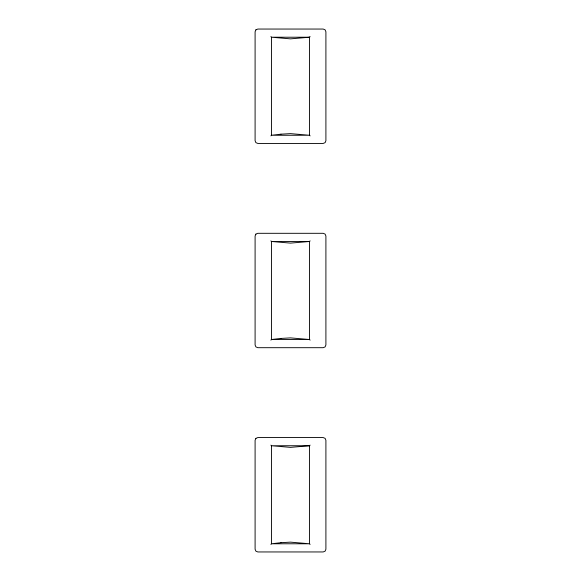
<?xml version="1.0" encoding="UTF-8"?>
<svg xmlns="http://www.w3.org/2000/svg" width="581" height="581" viewBox="0 0 581 581"><rect width="100%" height="100%" fill="white"/><g stroke="black" fill="none" stroke-linecap="round" stroke-linejoin="round"><path stroke-width="0.87" d="M310.109 36.61L309.564 37.22L309.564 135.264L310.109 135.874M270.891 135.874L271.436 135.264L271.436 37.22L270.891 36.61M310.109 240.868L309.564 241.478L309.564 339.522L310.109 340.132M270.891 340.132L271.436 339.522L271.436 241.478L270.891 240.868M310.109 445.126L309.564 445.736L309.564 543.78L310.109 544.39M270.891 544.39L271.436 543.78L271.436 445.736L270.891 445.126M255.894 29.849L255.095 31.773L255.095 140.711L255.894 142.636L257.819 143.434L323.181 143.434L325.106 142.636L325.905 140.711L325.905 31.773L325.106 29.849L323.181 29.05L257.819 29.05L255.894 29.849M255.894 234.107L255.095 236.031L255.095 344.969L255.894 346.893L257.819 347.692L323.181 347.692L325.106 346.893L325.905 344.969L325.905 236.031L325.106 234.107L323.181 233.308L257.819 233.308L255.894 234.107M255.894 438.364L255.095 440.289L255.095 549.227L255.894 551.151L257.819 551.95L323.181 551.95L325.106 551.151L325.905 549.227L325.905 440.289L325.106 438.364L323.181 437.566L257.819 437.566L255.894 438.364M309.564 37.22L290.5 38.854L271.436 37.22L309.564 37.22M280.964 134.175L271.436 135.264L309.564 135.264L290.5 133.63L280.964 134.175M309.564 241.478L290.5 243.112L271.436 241.478L309.564 241.478M280.964 338.433L271.436 339.522L309.564 339.522L290.5 337.888L280.964 338.433M309.564 445.736L290.5 447.37L271.436 445.736L309.564 445.736M280.964 542.69L271.436 543.78L309.564 543.78L290.5 542.146L280.964 542.69"/></g></svg>
